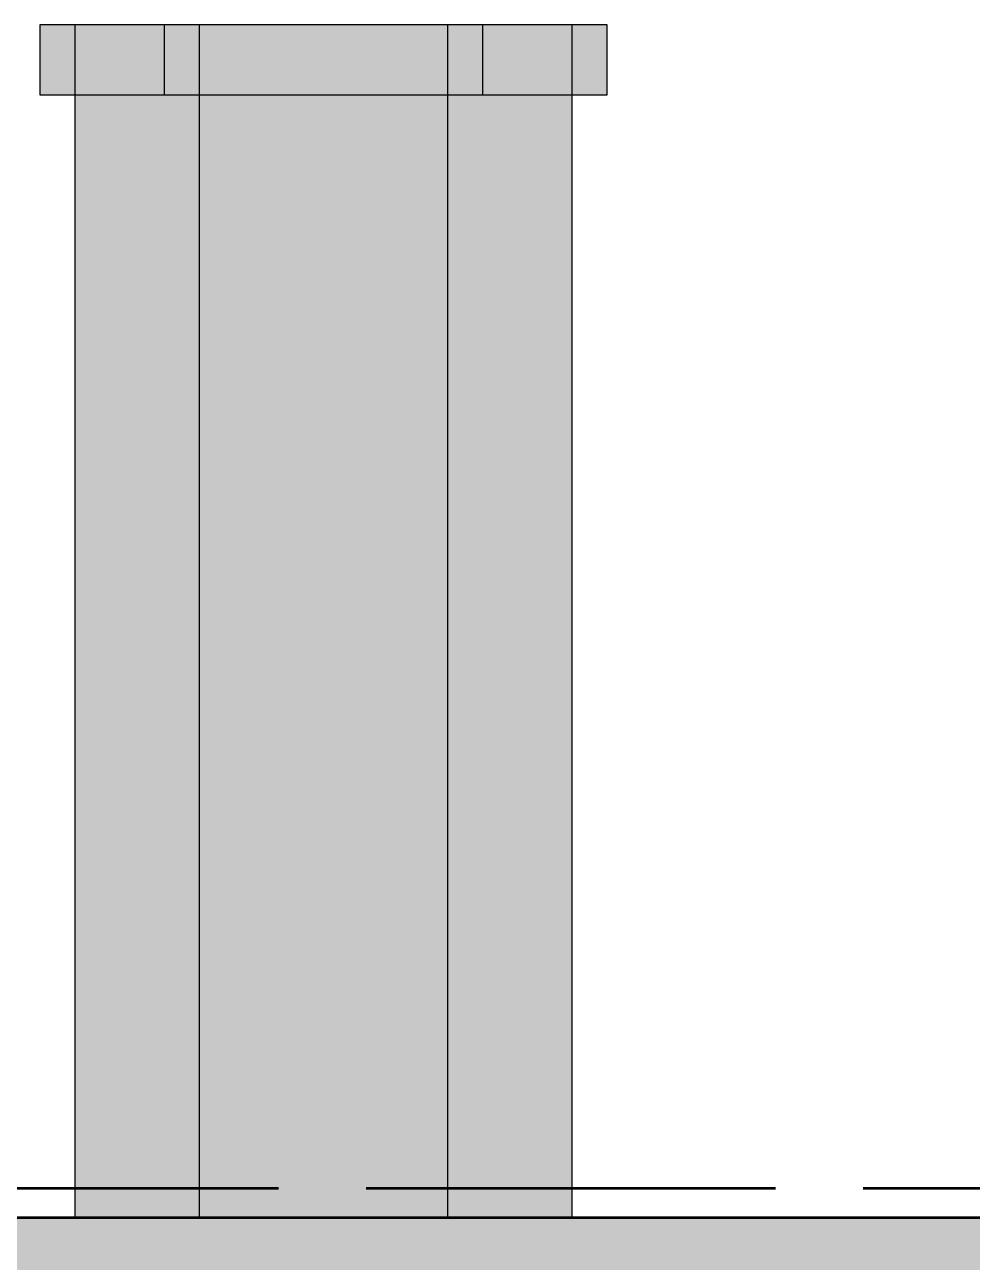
# Model space of a CAD drawing. Header units: millimetres. Extents: x -6738 to 17974, y -5679 to 4356.
# Drawn here: x 12880 to 14023, y 1506 to 3000 of the extents above; entities that cross this region are included whole.
import ezdxf

# ---------------------------------------------------------------- set-up
doc = ezdxf.new("R2010")
doc.units = ezdxf.units.MM
doc.linetypes.add('DASH_494_106', pattern=[599.722222, 493.888889, -105.833333])
for name, color, linetype in [('GEOFAB', 5, 'Continuous'), ('MANHOLES', 7, 'Continuous'), ('MODULE_ART', 7, 'Continuous'), ('TANK', 7, 'Continuous')]:
    doc.layers.add(name, color=color, linetype=linetype)

# ---------------------------------------------------------------- blocks, each defined once
blk = doc.blocks.new('atlancube_face')
at = {"true_color": 0x000000}
blk.add_solid([(-1.8, -1.8), (1151.8, -1.8), (-1.8, 781.8), (1151.8, 781.8)], dxfattribs=at)

msp = doc.modelspace()

# ---------------------------------------------------------------- linework, layer by layer
at = {"layer": 'GEOFAB', "color": 5, "linetype": 'DASH_494_106', "lineweight": 53}
msp.add_lwpolyline([(-35.3, -35.3), (14985.3, -35.3), (14985.3, 1595.3), (-35.3, 1595.3)], close=True, dxfattribs=at)
at = {"layer": 'MANHOLES', "lineweight": 30}
for points in [[(12898.1, 2915.3), (13582.7, 2915.3), (13582.7, 3000), (12898.1, 3000)], [(12940.4, 1560), (13540.4, 1560), (13540.4, 3000), (12940.4, 3000)], [(13048.1, 2915.3), (13432.7, 2915.3), (13432.7, 3000), (13048.1, 3000)], [(13090.4, 1560), (13390.4, 1560), (13390.4, 3000), (13090.4, 3000)]]:
    msp.add_lwpolyline(points, close=True, dxfattribs=at)
at = {"layer": 'MANHOLES', "true_color": 0x737373}
for points in [[(12898.1, 2915.3), (13582.7, 2915.3), (12898.1, 3000), (13582.7, 3000)], [(13048.1, 2915.3), (13432.7, 2915.3), (13048.1, 3000), (13432.7, 3000)]]:
    msp.add_solid(points, dxfattribs=at)
at = {"layer": 'MANHOLES', "true_color": 0xb8b8b8}
for points in [[(12940.4, 1560), (13540.4, 1560), (12940.4, 3000), (13540.4, 3000)], [(13090.4, 1560), (13390.4, 1560), (13090.4, 3000), (13390.4, 3000)]]:
    msp.add_solid(points, dxfattribs=at)
at = {"layer": 'TANK', "lineweight": 53}
msp.add_lwpolyline([(0, 0), (14950, 0), (14950, 1560), (0, 1560)], close=True, dxfattribs=at)

# ---------------------------------------------------------------- block references
at = {"layer": 'MODULE_ART'}
for p in [(12650, 780), (13800, 780)]:
    msp.add_blockref('atlancube_face', p, dxfattribs=at)

doc.saveas('drawing.dxf')
